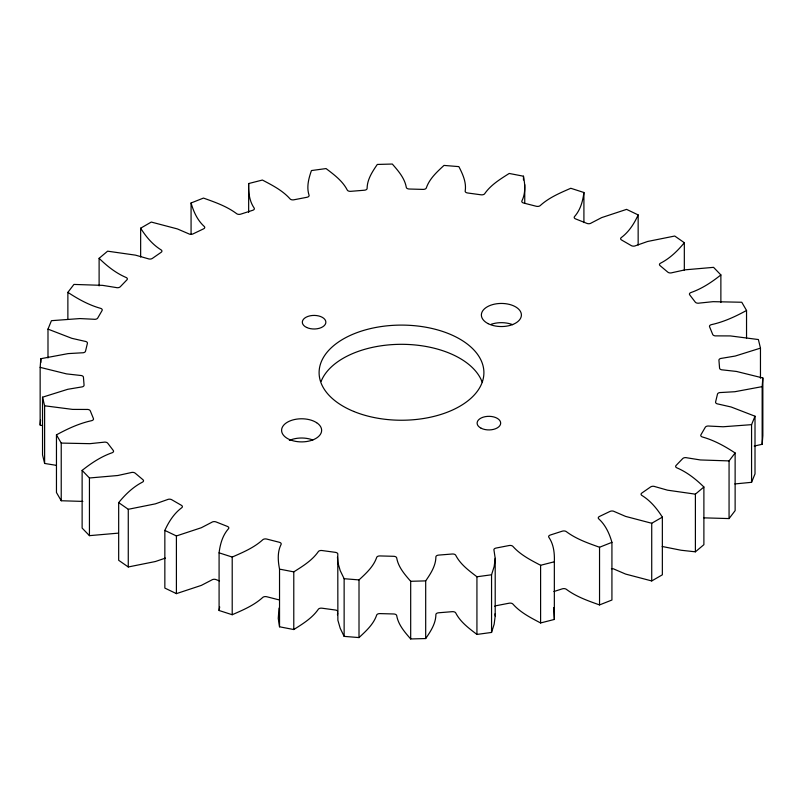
<?xml version="1.0" encoding="UTF-8"?>
<svg xmlns="http://www.w3.org/2000/svg" width="803" height="803" viewBox="0 0 803 803"><rect width="100%" height="100%" fill="white"/><g stroke="black" fill="none" stroke-linecap="round" stroke-linejoin="round"><path stroke-width="1.2" d="M248.659 212.383L248.659 183.546L262.4 180.043C272.177 185.192 282.415 190.361 289.893 198.712A3.152 1.817 0 0 0 293.948 199.786L306.887 197.287A3.152 1.817 0 0 0 308.994 195.019C306.395 186.938 308.723 178.286 311.444 170.557L326.068 168.57C333.968 174.602 342.459 180.826 347.157 189.839A3.152 1.817 0 0 0 350.801 191.325L364.311 190.231A3.152 1.817 0 0 0 367.112 188.223C367.252 179.34 372.441 171.521 377.31 164.444L392.316 164.043C398.208 170.798 404.622 178.085 406.268 187.179A3.152 1.817 0 0 0 409.379 189.026L423.01 189.398A3.152 1.817 0 0 0 426.393 187.721C429.575 178.587 437.083 171.832 443.989 165.418L458.864 166.622C462.679 174.02 466.513 182.311 465.218 190.843A3.152 1.817 0 0 0 467.687 192.991L480.967 194.798A3.152 1.817 0 0 0 484.831 193.513C490.964 184.77 500.359 179.069 509.222 173.458L523.466 176.208C525.032 184.258 525.764 193.132 522 200.7A3.152 1.817 0 0 0 523.747 203.069L536.223 206.251A3.152 1.817 0 0 0 540.429 205.397C549.142 197.538 560.163 192.901 570.792 188.273L583.911 192.499L583.911 222.582M42.529 425.71L40.15 425.028L40.15 367.362L40.843 358.7L68.155 353.601L82.047 352.808A3.152 1.817 0 0 0 85.519 351.192L87.397 343.393A3.152 1.817 0 0 0 84.827 341.285L71.848 338.334L47.989 329.12L51.432 320.678L79.898 318.57L93.8 319.253A3.152 1.817 0 0 0 97.725 318.038L102.061 310.57A3.152 1.817 0 0 0 100.204 308.232C88.581 304.919 77.911 298.967 67.874 292.352L73.936 284.423L102.593 285.366L116.033 287.524A3.152 1.817 0 0 0 120.289 286.741L126.924 279.856A3.152 1.817 0 0 0 125.84 277.366C115.702 272.99 106.95 265.994 99.11 258.325L107.602 251.178L135.466 255.143L147.993 258.686A3.152 1.817 0 0 0 152.419 258.375L161.142 252.313A3.152 1.817 0 0 0 160.871 249.743C152.399 244.453 145.905 236.574 140.645 228.193L151.275 222.06L177.393 228.925L188.585 233.733A3.152 1.817 0 0 0 193.041 233.894L203.54 228.865A3.152 1.817 0 0 0 204.082 226.305C197.387 220.163 193.513 211.601 191.074 202.978L203.46 198.08C214.873 202.145 226.617 206.22 236.433 213.518A3.152 1.817 0 0 0 240.749 214.14L252.674 210.306A3.152 1.817 0 0 0 254.029 207.857C249.221 200.79 248.348 191.877 248.659 183.546M40.15 425.028L40.541 420.079M754.218 446.056L762.157 444.3L762.157 386.634L762.85 377.972L736.471 371.448L722.77 369.912A3.152 1.817 0 0 1 719.568 368.115L718.936 360.246A3.152 1.817 0 0 1 721.837 358.289L735.237 356.04L760.461 348.131L758.383 339.549L730.379 335.925L716.427 335.875A3.152 1.817 0 0 1 712.703 334.449L709.581 326.781A3.152 1.817 0 0 1 711.809 324.553C724.075 321.832 735.568 316.472 746.539 310.47L741.771 302.249L713.084 301.667L699.353 303.092A3.152 1.817 0 0 1 695.247 302.089L689.737 294.882A3.152 1.817 0 0 1 691.212 292.453C702.123 288.588 711.88 282.104 720.873 274.927L713.566 267.349L685.18 269.818L672.141 272.679A3.152 1.817 0 0 1 667.785 272.127L660.066 265.632A3.152 1.817 0 0 1 660.749 263.083C670.073 258.245 677.742 250.777 684.327 242.707L674.731 236.032L647.62 241.472L635.705 245.668A3.152 1.817 0 0 1 631.248 245.588L621.602 240.017A3.152 1.817 0 0 1 621.462 237.447C629.05 231.736 634.29 223.475 638.154 214.913L626.591 209.372L601.678 217.603L591.299 222.983A3.152 1.817 0 0 1 586.893 223.385L575.641 218.928A3.152 1.817 0 0 1 574.677 216.419C580.459 209.824 582.878 201.031 583.911 192.499M762.157 444.3L762.85 435.638L762.85 377.972M762.157 386.634L734.845 391.723L720.953 392.516A3.152 1.817 0 0 0 717.48 394.132L715.603 401.942A3.152 1.817 0 0 0 718.173 404.039L731.152 407.001L755.011 416.215L751.568 424.657L723.101 426.764L709.2 426.072A3.152 1.817 0 0 0 705.275 427.296L700.939 434.764A3.152 1.817 0 0 0 702.796 437.103C714.419 440.415 725.089 446.358 735.126 452.972L729.064 460.912L700.407 459.958L686.966 457.81A3.152 1.817 0 0 0 682.711 458.583L676.076 465.469A3.152 1.817 0 0 0 677.16 467.968C687.298 472.335 696.05 479.331 703.89 486.999L695.398 494.156L667.534 490.181L655.007 486.638A3.152 1.817 0 0 0 650.581 486.959L641.858 493.022A3.152 1.817 0 0 0 642.129 495.592C650.601 500.871 657.095 508.751 662.355 517.132L651.725 523.265L625.607 516.409L614.415 511.591A3.152 1.817 0 0 0 609.959 511.441L599.46 516.47A3.152 1.817 0 0 0 598.918 519.019C605.613 525.162 609.487 533.734 611.926 542.346L599.54 547.245C588.127 543.189 576.383 539.104 566.567 531.817A3.152 1.817 0 0 0 562.251 531.184L550.326 535.019A3.152 1.817 0 0 0 548.971 537.478C553.779 544.544 554.652 553.448 554.341 561.779L540.6 565.282C530.823 560.143 520.585 554.963 513.107 546.612A3.152 1.817 0 0 0 509.052 545.538L496.113 548.047A3.152 1.817 0 0 0 494.006 550.316L495.2 558.336L495.2 616.011L494.166 624.162L491.556 632.443L476.932 634.43C469.032 628.398 460.541 622.174 455.843 613.161A3.152 1.817 0 0 0 452.199 611.675L438.689 612.769A3.152 1.817 0 0 0 435.888 614.777C435.748 623.66 430.559 631.479 425.69 638.556L410.684 638.957C404.792 632.202 398.378 624.915 396.732 615.821A3.152 1.817 0 0 0 393.621 613.974L379.99 613.602A3.152 1.817 0 0 0 376.607 615.279C373.425 624.413 365.917 631.168 359.011 637.582L344.136 636.377L340.201 628.277L337.872 620.207L337.782 554.482A3.152 1.817 0 0 0 335.313 552.334L322.033 550.537A3.152 1.817 0 0 0 318.169 551.822C312.036 560.554 302.641 566.256 293.778 571.877L279.534 569.116C277.968 561.066 277.236 552.193 281 544.625A3.152 1.817 0 0 0 279.253 542.256L266.777 539.074A3.152 1.817 0 0 0 262.571 539.927C253.858 547.787 242.837 552.424 232.208 557.051L219.089 552.835C220.122 544.304 222.541 535.501 228.323 528.916A3.152 1.817 0 0 0 227.359 526.397L216.107 521.95A3.152 1.817 0 0 0 211.701 522.341L201.322 527.732L176.409 535.952L164.846 530.412C168.71 521.85 173.95 513.599 181.538 507.887A3.152 1.817 0 0 0 181.398 505.308L171.752 499.737A3.152 1.817 0 0 0 167.295 499.657L155.381 503.852L128.269 509.293L118.673 502.618C125.258 494.548 132.927 487.09 142.251 482.242A3.152 1.817 0 0 0 142.934 479.702L135.215 473.198A3.152 1.817 0 0 0 130.859 472.646L117.82 475.506L89.434 477.986L82.127 470.407C91.12 463.231 100.877 456.736 111.788 452.872A3.152 1.817 0 0 0 113.263 450.453L107.753 443.246A3.152 1.817 0 0 0 103.647 442.232L89.916 443.668L61.229 443.085L56.461 434.855C67.432 428.862 78.925 423.502 91.191 420.772A3.152 1.817 0 0 0 93.419 418.544L90.297 410.875A3.152 1.817 0 0 0 86.573 409.45L72.621 409.4L44.617 405.786L42.539 397.194L67.763 389.294L81.163 387.036A3.152 1.817 0 0 0 84.064 385.079L83.432 377.209A3.152 1.817 0 0 0 80.23 375.423L66.529 373.887L40.15 367.362M337.451 614.797L337.672 613.04M495.2 558.336L494.166 566.496L491.556 574.777L491.556 632.443M279.253 599.931L266.777 596.749A3.152 1.817 0 0 0 262.571 597.603C253.858 605.462 242.837 610.099 232.208 614.727L219.089 610.501L219.691 606.917M279.042 608.082L278.25 618.4L279.534 626.792L293.778 629.542C302.641 623.931 312.036 618.23 318.169 609.487A3.152 1.817 0 0 1 322.033 608.202L335.313 610.009A3.152 1.817 0 0 1 337.682 611.213M734.875 483.938L751.568 482.322L755.011 473.88L755.011 416.215M425.69 638.556L425.69 580.89C430.559 573.804 435.748 565.995 435.888 557.101A3.152 1.817 0 0 1 438.689 555.094L452.199 554.01A3.152 1.817 0 0 1 455.843 555.495C460.541 564.499 469.032 570.722 476.932 576.765L491.556 574.777M703.93 517.855L729.064 518.577L735.126 510.648L735.126 452.972M359.011 637.582L359.011 579.907C365.917 573.493 373.425 566.747 376.607 557.613A3.152 1.817 0 0 1 379.99 555.937L393.621 556.298A3.152 1.817 0 0 1 396.732 558.145C398.378 567.239 404.792 574.536 410.684 581.292L410.684 638.957M662.174 546.482L681.085 550.246L695.398 551.822L703.89 544.675L703.89 486.999M611.424 568.685A3.152 1.817 0 0 1 614.415 569.267L625.607 574.075L651.725 580.94L662.355 574.807L662.355 517.132M165.428 558.105L155.381 561.528L128.269 566.968L118.673 560.293L118.673 502.618M553.899 591.54L562.251 588.86A3.152 1.817 0 0 1 566.567 589.482C576.383 596.78 588.127 600.855 599.54 604.92L611.926 600.022L611.926 542.346M164.846 530.412L164.846 588.087L176.409 593.628L201.322 585.397L211.701 580.017A3.152 1.817 0 0 1 216.107 579.615L219.48 580.95M494.728 606.215A3.152 1.817 0 0 1 496.113 605.713L509.052 603.214A3.152 1.817 0 0 1 513.107 604.288C520.585 612.639 530.823 617.808 540.6 622.957L554.341 619.454L554.341 561.779M117.82 533.182L89.434 535.651L82.127 528.073L82.127 470.407M410.684 581.292L425.69 580.89M82.839 501.413L61.229 500.751L56.461 492.53L56.461 434.855M337.451 557.131L337.872 562.542L340.201 570.602L344.136 578.712L359.011 579.907M42.539 397.194L42.539 454.869L44.617 463.451L56.31 465.349M553.608 607.55L554.341 619.454M495.029 613.843L495.2 616.011M760.461 348.131L760.461 378.223M751.568 424.657L751.568 482.322M746.539 310.47L746.539 338.053M729.064 460.912L729.064 518.577M720.873 274.927L720.873 302.51M695.398 494.156L695.398 551.822M684.327 242.707L684.327 270.29M651.725 523.265L651.725 580.94M638.154 214.913L638.154 245.005M599.54 547.245L599.54 604.92M540.6 565.282L540.6 622.957M524.75 184.6L524.75 203.4M523.466 176.208L523.466 179.972M476.932 576.765L476.932 634.43M344.136 578.712L344.136 636.377M293.778 571.877L293.778 629.542M279.534 569.116L279.534 626.792M232.208 557.051L232.208 614.727M219.089 552.835L219.089 610.501M191.074 202.978L191.074 234.325M176.409 535.952L176.409 593.628M140.645 228.193L140.645 257.03M128.269 509.293L128.269 566.968M99.11 258.325L99.11 285.908M89.434 477.986L89.434 535.651M67.874 292.352L67.874 318.681M61.229 443.085L61.229 500.751M47.989 329.12L47.989 357.947M44.617 405.786L44.617 463.451M40.843 358.7L40.843 362.454M491.205 324.271A20.015 11.553 0 0 1 512.635 324.663M289.351 440.425A20.015 11.553 0 0 1 312.859 440.004M321.08 381.505A82.408 47.578 0 0 1 402.022 344.316A82.408 47.578 0 0 1 482.141 382.098M488.154 323.659L486.377 322.635A20.015 11.553 0 0 1 496.615 303.775A20.015 11.553 0 0 1 520.826 317.747A20.015 11.553 0 0 1 488.154 323.659M316.623 422.689L314.846 421.665A20.015 11.553 0 0 0 282.174 427.577A20.015 11.553 0 0 0 306.385 441.56A20.015 11.553 0 0 0 316.623 422.689M353.762 411.447A82.408 47.578 0 0 0 483.536 377.139A82.408 47.578 0 0 0 367.202 329.411A82.408 47.578 0 0 0 353.762 411.447M306.616 327.453A11.774 6.795 0 0 0 325.707 323.318A11.774 6.795 0 0 0 309.968 315.84A11.774 6.795 0 0 0 306.616 327.453M481.138 428.24A11.774 6.795 0 0 0 500.45 424.456A11.774 6.795 0 0 0 485.122 416.687A11.774 6.795 0 0 0 481.138 428.24"/></g></svg>
